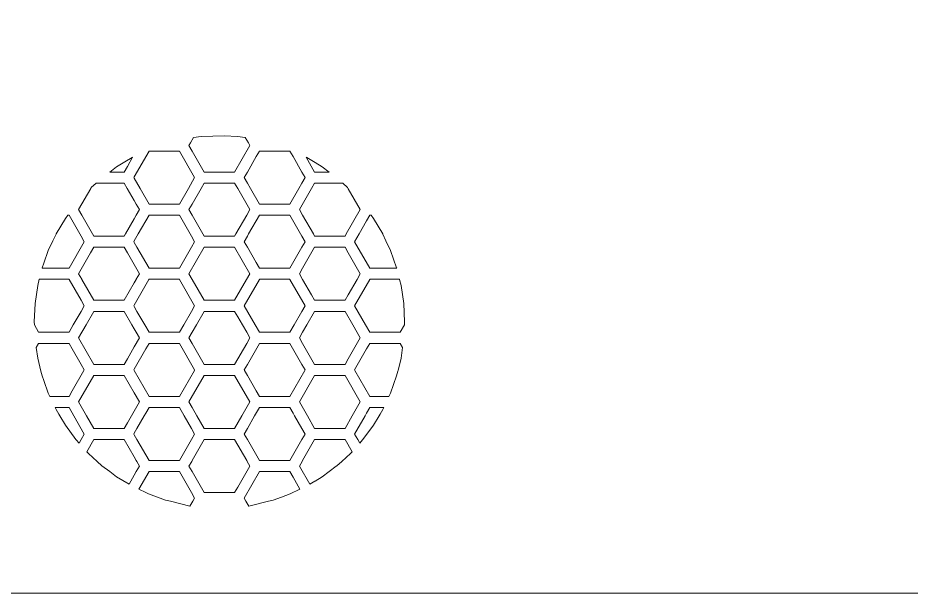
# Model space of a CAD drawing. Header units: millimetres. Extents: x -685 to 442, y -246 to 853.
# Drawn here: x -365.4 to -37.4, y -246 to -34.9 of the extents above; entities that cross this region are included whole.
import ezdxf

# ---------------------------------------------------------------- set-up
doc = ezdxf.new("R2010")
doc.units = ezdxf.units.MM
doc.header["$MEASUREMENT"] = 0
doc.layers.add('Layer 1', color=7, linetype='Continuous')

# ---------------------------------------------------------------- blocks, each defined once
blk = doc.blocks.new('block 113')
at = {"layer": 'Layer 1', "lineweight": 0}
for points in [[(-281.91, -78.81), (-280.78, -80.78), (-280.24, -81.71), (-285.83, -91.44), (-289.5, -91.44), (-297, -91.44), (-301.42, -83.75), (-302.59, -81.71), (-302.06, -80.78), (-300.92, -78.81), (-298.08, -78.39), (-289.5, -78.15)], [(-289.5, -78.15), (-284.75, -78.39), (-281.91, -78.81)], [(-300.51, -93.48), (-302.81, -97.48), (-306.1, -103.21), (-317.27, -103.21), (-320.57, -97.48), (-322.7, -93.76), (-322.86, -93.48), (-322.7, -93.21), (-317.27, -83.75), (-306.1, -83.75), (-300.51, -93.48)], [(-282.32, -93.48), (-281.15, -91.44), (-277.9, -85.79), (-276.73, -83.75), (-265.56, -83.75), (-264.39, -85.79), (-261.15, -91.44), (-259.98, -93.48), (-261.15, -95.52), (-262.27, -97.48), (-265.56, -103.21), (-276.73, -103.21), (-280.03, -97.48), (-281.15, -95.52), (-282.32, -93.48)], [(-329.2, -89.58), (-326.15, -87.75), (-323.47, -86.13), (-323.27, -86.03), (-325.2, -89.4), (-326.37, -91.44), (-331.69, -91.44), (-329.2, -89.58)], [(-251.15, -91.44), (-256.29, -91.44), (-256.46, -91.44), (-259.57, -86.03), (-259.36, -86.13), (-256.29, -87.98), (-253.64, -89.58), (-251.15, -91.44)], [(-320.78, -105.25), (-321.95, -107.29), (-322.7, -108.59), (-325.91, -114.17), (-326.37, -114.98), (-337.54, -114.98), (-338.01, -114.17), (-341.96, -107.29), (-343.13, -105.25), (-338.67, -97.48), (-338.49, -97.16), (-336.69, -95.52), (-335.2, -95.52), (-328.71, -95.52), (-326.37, -95.52), (-325.25, -97.48), (-322.7, -101.91), (-321.95, -103.21), (-320.78, -105.25)], [(-285.83, -114.98), (-289.5, -114.98), (-297, -114.98), (-297.47, -114.17), (-301.42, -107.29), (-302.59, -105.25), (-301.42, -103.21), (-298.13, -97.48), (-297, -95.52), (-294.66, -95.52), (-289.5, -95.52), (-285.83, -95.52), (-284.71, -97.48), (-280.24, -105.25), (-281.41, -107.29), (-285.37, -114.17), (-285.83, -114.98)], [(-239.71, -105.25), (-244.83, -114.17), (-245.29, -114.98), (-256.29, -114.98), (-256.46, -114.98), (-256.93, -114.17), (-260.88, -107.29), (-262.05, -105.25), (-257.59, -97.48), (-256.46, -95.52), (-256.29, -95.52), (-247.63, -95.52), (-246.15, -95.52), (-244.35, -97.16), (-244.12, -97.56), (-239.71, -105.25)], [(-347.96, -108.45), (-347.1, -107.29), (-346.64, -107.29), (-342.69, -114.17), (-342.22, -114.98), (-341.05, -117.02), (-346.64, -126.75), (-352.57, -126.75), (-355.91, -126.75), (-356.53, -126.75), (-356.49, -126.59), (-355.91, -124.96), (-354.24, -120.27), (-352.57, -116.73), (-351.39, -114.2), (-351.37, -114.17), (-347.96, -108.45)], [(-306.1, -107.29), (-302.15, -114.17), (-301.68, -114.98), (-300.51, -117.02), (-301.68, -119.06), (-306.1, -126.75), (-317.27, -126.75), (-321.69, -119.06), (-322.7, -117.29), (-322.86, -117.02), (-322.7, -116.74), (-321.69, -114.98), (-321.23, -114.17), (-317.27, -107.29), (-306.1, -107.29)], [(-265.56, -107.29), (-261.61, -114.17), (-261.15, -114.98), (-259.98, -117.02), (-261.15, -119.06), (-265.56, -126.75), (-272.89, -126.75), (-274.39, -126.75), (-276.73, -126.75), (-277.9, -124.71), (-281.15, -119.06), (-282.32, -117.02), (-281.15, -114.98), (-280.69, -114.17), (-276.73, -107.29), (-274.39, -107.29), (-267.9, -107.29), (-265.56, -107.29)], [(-234.88, -108.45), (-231.47, -114.17), (-231.45, -114.2), (-230.26, -116.73), (-228.59, -120.27), (-226.35, -126.59), (-226.31, -126.75), (-230.26, -126.75), (-236.2, -126.75), (-241.78, -117.02), (-240.15, -114.17), (-237.37, -109.33), (-236.2, -107.29), (-235.73, -107.29), (-234.88, -108.45)], [(-326.37, -119.06), (-325.2, -121.1), (-322.7, -125.45), (-320.78, -128.79), (-321.95, -130.83), (-321.98, -130.87), (-322.7, -132.13), (-326.37, -138.52), (-337.54, -138.52), (-341.94, -130.87), (-341.96, -130.83), (-343.13, -128.79), (-338.71, -121.1), (-337.54, -119.06), (-326.37, -119.06)], [(-285.83, -138.52), (-289.5, -138.52), (-297, -138.52), (-301.4, -130.87), (-302.59, -128.79), (-297, -119.06), (-289.5, -119.06), (-285.83, -119.06), (-280.24, -128.79), (-281.44, -130.87), (-285.83, -138.52)], [(-239.71, -128.79), (-240.9, -130.87), (-244.12, -136.48), (-245.29, -138.52), (-247.63, -138.52), (-256.29, -138.52), (-256.46, -138.52), (-257.63, -136.48), (-260.86, -130.87), (-262.05, -128.79), (-260.88, -126.75), (-256.46, -119.06), (-256.29, -119.06), (-247.63, -119.06), (-245.29, -119.06), (-244.12, -121.1), (-239.71, -128.79)], [(-357.55, -130.83), (-356.93, -130.83), (-355.91, -130.83), (-352.57, -130.83), (-348.98, -130.83), (-346.64, -130.83), (-346.62, -130.87), (-342.22, -138.52), (-341.05, -140.56), (-342.22, -142.6), (-345.08, -147.57), (-346.64, -150.29), (-348.98, -150.29), (-352.57, -150.29), (-355.91, -150.29), (-356.93, -150.29), (-357.81, -150.29), (-359.36, -147.59), (-359.36, -147.57), (-359.42, -146.44), (-359.09, -139.74), (-358.11, -133.1), (-357.55, -130.83)], [(-306.1, -130.83), (-306.08, -130.87), (-300.51, -140.56), (-301.68, -142.6), (-304.54, -147.57), (-306.1, -150.29), (-317.27, -150.29), (-318.84, -147.57), (-321.69, -142.6), (-322.7, -140.83), (-322.86, -140.56), (-322.7, -140.28), (-317.3, -130.87), (-317.27, -130.83), (-314.93, -130.83), (-308.44, -130.83), (-306.1, -130.83)], [(-265.56, -130.83), (-265.54, -130.87), (-259.98, -140.56), (-261.15, -142.6), (-264, -147.57), (-265.56, -150.29), (-276.73, -150.29), (-278.3, -147.57), (-282.32, -140.56), (-276.76, -130.87), (-276.73, -130.83), (-272.89, -130.83), (-265.56, -130.83)], [(-236.2, -150.29), (-237.76, -147.57), (-241.78, -140.56), (-236.22, -130.87), (-236.2, -130.83), (-233.86, -130.83), (-230.26, -130.83), (-227.36, -130.83), (-225.91, -130.83), (-225.29, -130.83), (-225.28, -130.87), (-224.72, -133.1), (-223.75, -139.74), (-223.42, -146.44), (-223.47, -147.57), (-223.48, -147.59), (-225.02, -150.29), (-225.91, -150.29), (-227.36, -150.29), (-230.26, -150.29), (-233.86, -150.29), (-236.2, -150.29)], [(-326.37, -142.6), (-323.52, -147.57), (-322.7, -148.99), (-321.95, -150.29), (-320.78, -152.33), (-322.7, -155.67), (-325.2, -160.02), (-326.37, -162.06), (-337.54, -162.06), (-343.13, -152.33), (-340.4, -147.57), (-337.54, -142.6), (-328.71, -142.6), (-326.37, -142.6)], [(-285.83, -162.06), (-289.5, -162.06), (-297, -162.06), (-301.42, -154.37), (-302.59, -152.33), (-301.42, -150.29), (-299.86, -147.57), (-297, -142.6), (-294.66, -142.6), (-289.5, -142.6), (-288.17, -142.6), (-285.83, -142.6), (-284.66, -144.63), (-282.98, -147.57), (-281.41, -150.29), (-280.24, -152.33), (-281.41, -154.37), (-285.83, -162.06)], [(-245.29, -142.6), (-242.44, -147.57), (-239.71, -152.33), (-244.12, -160.02), (-245.29, -162.06), (-256.29, -162.06), (-256.46, -162.06), (-260.88, -154.37), (-262.05, -152.33), (-260.88, -150.29), (-259.32, -147.57), (-256.46, -142.6), (-256.29, -142.6), (-245.29, -142.6)], [(-357.81, -154.37), (-356.93, -154.37), (-355.91, -154.37), (-352.57, -154.37), (-346.64, -154.37), (-345.47, -156.4), (-342.22, -162.06), (-341.05, -164.1), (-341.15, -164.26), (-345.47, -171.79), (-346.64, -173.83), (-352.57, -173.83), (-353.67, -173.83), (-354.24, -172.61), (-355.91, -167.93), (-356.49, -166.29), (-356.93, -164.52), (-358.11, -159.78), (-358.69, -155.88), (-357.81, -154.37)], [(-300.51, -164.1), (-300.61, -164.26), (-306.1, -173.83), (-317.27, -173.83), (-322.7, -164.37), (-322.76, -164.26), (-322.86, -164.1), (-322.7, -163.82), (-318.44, -156.4), (-317.27, -154.37), (-306.1, -154.37), (-300.51, -164.1)], [(-259.98, -164.1), (-260.07, -164.26), (-265.56, -173.83), (-276.73, -173.83), (-277.9, -171.79), (-281.15, -166.13), (-282.22, -164.26), (-282.32, -164.1), (-281.15, -162.06), (-276.73, -154.37), (-265.56, -154.37), (-261.15, -162.06), (-259.98, -164.1)], [(-236.2, -154.37), (-230.26, -154.37), (-225.91, -154.37), (-225.02, -154.37), (-224.15, -155.88), (-224.72, -159.78), (-225.84, -164.26), (-225.91, -164.52), (-226.35, -166.29), (-228.59, -172.61), (-229.17, -173.83), (-230.26, -173.83), (-236.2, -173.83), (-241.68, -164.26), (-241.78, -164.1), (-237.37, -156.4), (-236.2, -154.37)], [(-320.78, -175.86), (-322.7, -179.21), (-323.71, -180.96), (-325.2, -183.56), (-326.37, -185.6), (-337.54, -185.6), (-340.21, -180.96), (-343.13, -175.86), (-337.54, -166.13), (-326.37, -166.13), (-322.7, -172.52), (-320.78, -175.86)], [(-280.24, -175.86), (-283.17, -180.96), (-285.83, -185.6), (-289.5, -185.6), (-297, -185.6), (-299.67, -180.96), (-301.42, -177.9), (-302.59, -175.86), (-297, -166.13), (-289.5, -166.13), (-285.83, -166.13), (-280.24, -175.86)], [(-239.71, -175.86), (-242.63, -180.96), (-245.29, -185.6), (-256.29, -185.6), (-256.46, -185.6), (-259.13, -180.96), (-262.05, -175.86), (-256.46, -166.13), (-256.29, -166.13), (-245.29, -166.13), (-239.71, -175.86)], [(-346.64, -177.9), (-344.89, -180.96), (-341.05, -187.63), (-342.22, -189.67), (-342.96, -190.96), (-343.98, -189.82), (-344.1, -189.67), (-347.96, -184.43), (-350.03, -180.96), (-350.39, -180.36), (-351.39, -178.68), (-351.75, -177.9), (-348.98, -177.9), (-346.64, -177.9)], [(-306.1, -177.9), (-304.35, -180.96), (-301.68, -185.6), (-300.51, -187.63), (-301.68, -189.67), (-306.1, -197.36), (-317.27, -197.36), (-321.69, -189.67), (-322.7, -187.91), (-322.86, -187.63), (-322.7, -187.36), (-321.69, -185.6), (-319.03, -180.96), (-318.44, -179.94), (-317.27, -177.9), (-314.93, -177.9), (-308.44, -177.9), (-306.1, -177.9)], [(-282.32, -187.63), (-281.15, -185.6), (-278.49, -180.96), (-276.73, -177.9), (-274.39, -177.9), (-267.9, -177.9), (-265.56, -177.9), (-264.39, -179.94), (-263.81, -180.96), (-261.15, -185.6), (-259.98, -187.63), (-261.15, -189.67), (-265.56, -197.36), (-276.73, -197.36), (-281.15, -189.67), (-282.32, -187.63)], [(-231.45, -178.68), (-232.45, -180.35), (-232.81, -180.96), (-234.88, -184.43), (-238.74, -189.67), (-238.85, -189.82), (-239.87, -190.96), (-240.61, -189.67), (-241.78, -187.63), (-237.95, -180.96), (-237.37, -179.94), (-236.2, -177.9), (-233.86, -177.9), (-231.08, -177.9), (-231.45, -178.68)], [(-340.1, -194.13), (-337.54, -189.67), (-335.2, -189.67), (-328.71, -189.67), (-326.37, -189.67), (-322.7, -196.06), (-321.95, -197.36), (-321.79, -197.66), (-320.78, -199.4), (-321.95, -201.44), (-322.7, -202.74), (-324.61, -206.07), (-329.2, -203.3), (-331.69, -201.44), (-334.56, -199.3), (-336.36, -197.66), (-339.5, -194.8), (-340.1, -194.13)], [(-285.83, -209.13), (-289.5, -209.13), (-297, -209.13), (-301.42, -201.44), (-302.59, -199.4), (-301.59, -197.66), (-301.42, -197.36), (-297, -189.67), (-289.5, -189.67), (-285.83, -189.67), (-281.41, -197.36), (-281.25, -197.66), (-280.24, -199.4), (-284.66, -207.1), (-285.83, -209.13)], [(-243.34, -194.8), (-246.47, -197.66), (-248.28, -199.3), (-248.5, -199.47), (-253.64, -203.3), (-256.29, -204.9), (-256.42, -204.98), (-258.23, -206.07), (-262.05, -199.4), (-261.05, -197.66), (-260.88, -197.36), (-256.46, -189.67), (-256.29, -189.67), (-247.63, -189.67), (-245.29, -189.67), (-242.73, -194.13), (-243.34, -194.8)], [(-302.28, -214.15), (-309.39, -212.33), (-311.16, -211.88), (-317.44, -209.62), (-318.47, -209.13), (-321, -207.93), (-317.27, -201.44), (-306.1, -201.44), (-301.68, -209.13), (-300.51, -211.17), (-301.18, -212.33), (-302.28, -214.15)], [(-280.63, -214.06), (-281.66, -212.33), (-282.32, -211.17), (-276.73, -201.44), (-265.56, -201.44), (-264.39, -203.48), (-261.84, -207.93), (-265.4, -209.62), (-268.57, -210.76), (-271.68, -211.88), (-273.44, -212.33), (-280.63, -214.06)]]:
    blk.add_lwpolyline(points, dxfattribs=at)

msp = doc.modelspace()

# ---------------------------------------------------------------- linework, layer by layer
at = {"layer": 'Layer 1', "lineweight": 0}
msp.add_lwpolyline([(442.37, -246.04), (-637.63, -246.04), (-637.63, 813.96), (442.37, 813.96), (442.37, -246.04)], dxfattribs=at)

# ---------------------------------------------------------------- block references
at = {"layer": 'Layer 1'}
msp.add_blockref('block 113', (0, 0), dxfattribs=at)

doc.saveas('drawing.dxf')
